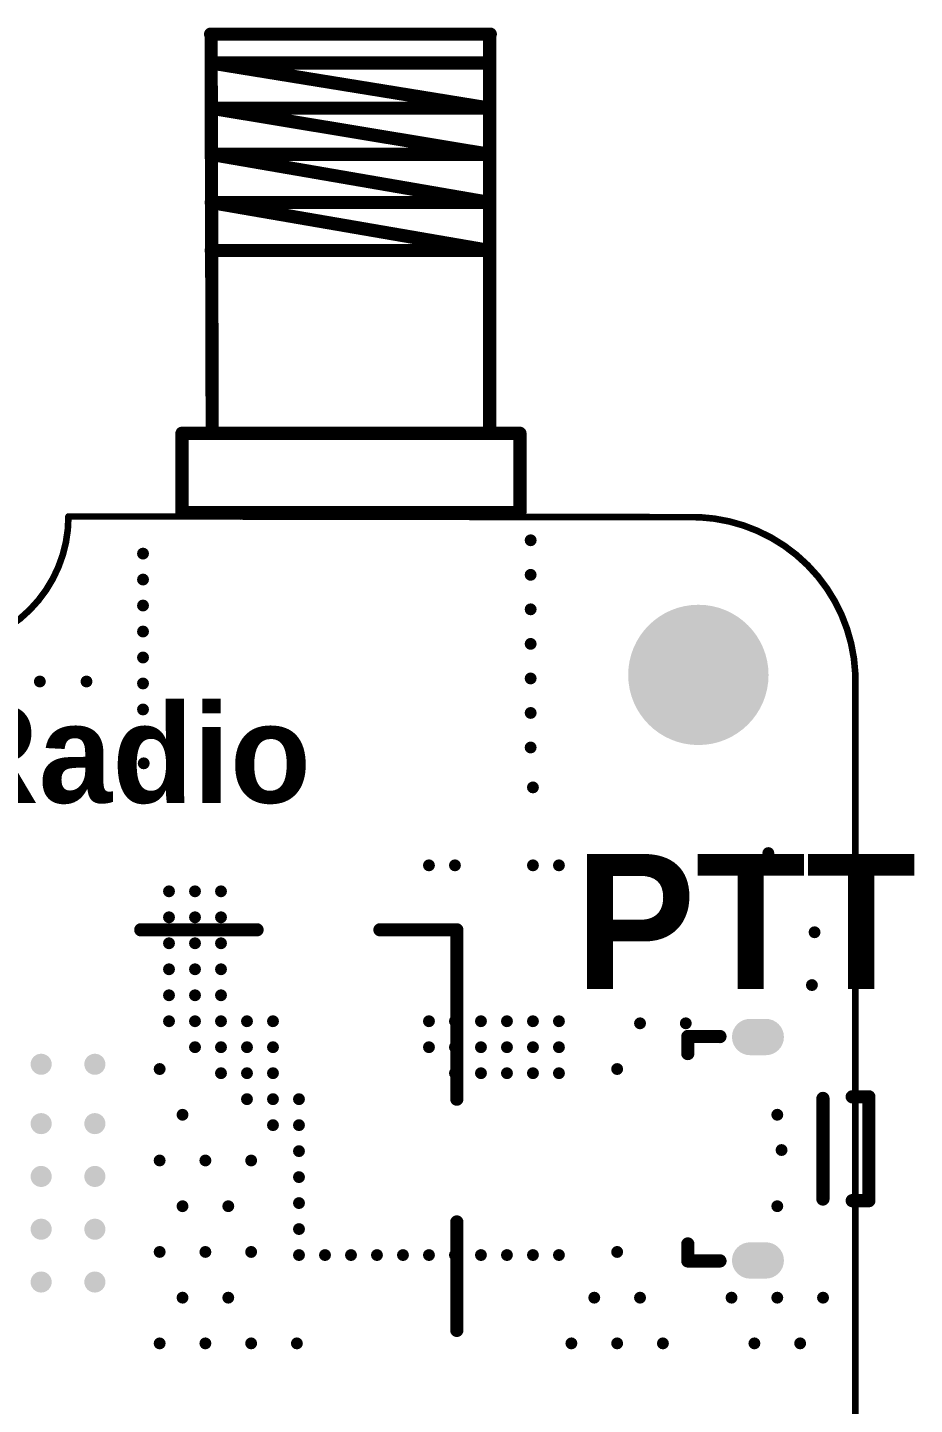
# Model space of a CAD drawing. Header units: millimetres. Extents: x -53 to 39, y 0 to 126.
# Drawn here: x 19.28 to 36.34, y 99.62 to 126.12 of the extents above; entities that cross this region are included whole.
import ezdxf

# ---------------------------------------------------------------- set-up
doc = ezdxf.new("R2010")
doc.units = ezdxf.units.MM
for name, color, linetype in [('KeepOutLayer', 6, 'Continuous'), ('MultiLayer', 9, 'Continuous'), ('PadHoleLayer', 156, 'Continuous'), ('TopOverlay', 2, 'Continuous'), ('ViaHoleLayer', 16, 'Continuous')]:
    doc.layers.add(name, color=color, linetype=linetype)
doc.styles.add('阿里巴巴普惠体 Heavy', font='', dxfattribs={"height": 0.2})
doc.styles.get('阿里巴巴普惠体 Heavy').set_extended_font_data('阿里巴巴普惠体 Heavy', bold=True)

# ---------------------------------------------------------------- blocks, each defined once
blk = doc.blocks.new('KEY_SMD_ST_1133_45')
at = {"layer": 'MultiLayer'}
h = blk.add_hatch(color=9, dxfattribs=at)
edge = h.paths.add_edge_path()
edge.add_arc((-2.15, 0.025), 0.35, 180, 360)
edge.add_line((-1.8, 0.025), (-1.8, 0.325))
edge.add_arc((-2.15, 0.325), 0.35, 0, 180)
edge.add_line((-2.5, 0.325), (-2.5, 0.025))
h = blk.add_hatch(color=9, dxfattribs=at)
edge = h.paths.add_edge_path()
edge.add_arc((2.15, 0.025), 0.35, 180, 360)
edge.add_line((2.5, 0.025), (2.5, 0.325))
edge.add_arc((2.15, 0.325), 0.35, 0, 180)
edge.add_line((1.8, 0.325), (1.8, 0.025))
at = {"layer": 'PadHoleLayer'}
h = blk.add_hatch(color=156, dxfattribs=at)
edge = h.paths.add_edge_path()
edge.add_arc((-2.15, 0.025), 0.25, 180, 360)
edge.add_line((-1.9, 0.025), (-1.9, 0.325))
edge.add_arc((-2.15, 0.325), 0.25, 0, 180)
edge.add_line((-2.4, 0.325), (-2.4, 0.025))
h = blk.add_hatch(color=156, dxfattribs=at)
edge = h.paths.add_edge_path()
edge.add_arc((2.15, 0.025), 0.25, 180, 360)
edge.add_line((2.4, 0.025), (2.4, 0.325))
edge.add_arc((2.15, 0.325), 0.25, 0, 180)
edge.add_line((1.9, 0.325), (1.9, 0.025))
at = {"layer": 'TopOverlay', "const_width": 0.254}
for points in [[(-2.159, 1.524), (-2.159, 0.906)], [(-2.159, 1.524), (-1.831, 1.524)], [(1.831, 1.524), (2.159, 1.524)], [(2.159, 1.524), (2.159, 0.906)], [(-0.969, -1.075), (0.969, -1.075)], [(-1, -1.638), (-1, -1.959)], [(1, -1.638), (1, -1.959)], [(-1, -1.959), (1, -1.959)]]:
    blk.add_lwpolyline(points, dxfattribs=at)
at = {"layer": 'TopOverlay', "const_width": 0.127}
for points in [[(-2.223, 1.524, 1), (-2.095, 1.524, 1)], [(-2.223, 1.524, 1), (-2.095, 1.524, 1)], [(-1.895, 1.524, 1), (-1.768, 1.524, 1)], [(1.768, 1.524, 1), (1.895, 1.524, 1)], [(2.095, 1.524, 1), (2.223, 1.524, 1)], [(2.095, 1.524, 1), (2.223, 1.524, 1)], [(-2.223, 0.906, 1), (-2.095, 0.906, 1)], [(2.095, 0.906, 1), (2.223, 0.906, 1)], [(-1.032, -1.075, 1), (-0.905, -1.075, 1)], [(0.905, -1.075, 1), (1.032, -1.075, 1)], [(-1.063, -1.638, 1), (-0.936, -1.638, 1)], [(0.936, -1.638, 1), (1.063, -1.638, 1)], [(-1.063, -1.959, 1), (-0.936, -1.959, 1)], [(-1.063, -1.959, 1), (-0.936, -1.959, 1)], [(0.936, -1.959, 1), (1.063, -1.959, 1)], [(0.936, -1.959, 1), (1.063, -1.959, 1)]]:
    blk.add_lwpolyline(points, format="xyb", close=True, dxfattribs=at)
blk = doc.blocks.new('SMA_SMD_BWSMA_KE_P001_119')
at = {"layer": 'TopOverlay', "const_width": 0.254}
for points in [[(2.694, 3.25), (4.218, 3.25)], [(2.694, 3.25), (2.694, -3.175)], [(4.218, 3.25), (4.218, -3.25)], [(11.345, 2.689), (4.218, 2.669)], [(8.66, 2.689), (7.735, -2.667)], [(7.735, 2.689), (7.735, -2.667)], [(9.586, 2.689), (8.66, -2.667)], [(8.66, 2.689), (8.66, -2.667)], [(10.475, 2.689), (9.586, -2.667)], [(9.586, 2.689), (9.586, -2.667)], [(11.345, 2.689), (10.475, -2.667)], [(10.475, 2.689), (10.475, -2.667)], [(11.345, 2.689), (11.889, 2.689)], [(11.345, 2.689), (11.345, -2.667)], [(11.9, 2.7), (11.889, 2.689)], [(11.9, 2.7), (11.9, -2.68)], [(4.218, -2.667), (11.345, -2.667)], [(11.345, -2.667), (11.9, -2.667)], [(2.694, -3.25), (4.218, -3.25)]]:
    blk.add_lwpolyline(points, dxfattribs=at)
at = {"layer": 'TopOverlay', "const_width": 0.127}
for points in [[(2.631, 3.25, 1), (2.758, 3.25, 1)], [(2.631, 3.25, 1), (2.758, 3.25, 1)], [(4.155, 3.25, 1), (4.282, 3.25, 1)], [(4.155, 3.25, 1), (4.282, 3.25, 1)], [(4.155, 2.669, 1), (4.282, 2.669, 1)], [(7.672, 2.689, 1), (7.799, 2.689, 1)], [(8.597, 2.689, 1), (8.724, 2.689, 1)], [(8.597, 2.689, 1), (8.724, 2.689, 1)], [(9.522, 2.689, 1), (9.649, 2.689, 1)], [(9.522, 2.689, 1), (9.649, 2.689, 1)], [(10.411, 2.689, 1), (10.538, 2.689, 1)], [(10.411, 2.689, 1), (10.538, 2.689, 1)], [(11.282, 2.689, 1), (11.409, 2.689, 1)], [(11.282, 2.689, 1), (11.409, 2.689, 1)], [(11.282, 2.689, 1), (11.409, 2.689, 1)], [(11.282, 2.689, 1), (11.409, 2.689, 1)], [(11.826, 2.689, 1), (11.953, 2.689, 1)], [(11.826, 2.689, 1), (11.953, 2.689, 1)], [(11.836, 2.7, 1), (11.963, 2.7, 1)], [(11.836, 2.7, 1), (11.963, 2.7, 1)], [(4.155, -2.667, 1), (4.282, -2.667, 1)], [(7.672, -2.667, 1), (7.799, -2.667, 1)], [(7.672, -2.667, 1), (7.799, -2.667, 1)], [(8.597, -2.667, 1), (8.724, -2.667, 1)], [(8.597, -2.667, 1), (8.724, -2.667, 1)], [(9.522, -2.667, 1), (9.649, -2.667, 1)], [(9.522, -2.667, 1), (9.649, -2.667, 1)], [(10.411, -2.667, 1), (10.538, -2.667, 1)], [(10.411, -2.667, 1), (10.538, -2.667, 1)], [(11.282, -2.667, 1), (11.409, -2.667, 1)], [(11.282, -2.667, 1), (11.409, -2.667, 1)], [(11.282, -2.667, 1), (11.409, -2.667, 1)], [(11.836, -2.667, 1), (11.963, -2.667, 1)], [(11.836, -2.68, 1), (11.963, -2.68, 1)], [(2.631, -3.175, 1), (2.758, -3.175, 1)], [(2.631, -3.25, 1), (2.758, -3.25, 1)], [(4.155, -3.25, 1), (4.282, -3.25, 1)], [(4.155, -3.25, 1), (4.282, -3.25, 1)]]:
    blk.add_lwpolyline(points, format="xyb", close=True, dxfattribs=at)
blk = doc.blocks.new('WIRELM_SMD_G_NICERF_SA868_2_124')
at = {"layer": 'PadHoleLayer'}
h = blk.add_hatch(color=156, dxfattribs=at)
edge = h.paths.add_edge_path()
edge.add_arc((17.956, -9.306), 0.0635, 0, 360)
at = {"layer": 'TopOverlay', "const_width": 0.254}
for points in [[(17.942, -3.328), (17.942, -5.565)], [(17.942, -7.928), (17.942, -9.407)], [(10.232, -9.407), (12.319, -9.407)], [(14.682, -9.407), (17.942, -9.407)]]:
    blk.add_lwpolyline(points, dxfattribs=at)
at = {"layer": 'TopOverlay', "const_width": 0.127}
for points in [[(17.878, -3.328, 1), (18.005, -3.328, 1)], [(17.878, -5.565, 1), (18.005, -5.565, 1)], [(17.878, -7.928, 1), (18.005, -7.928, 1)], [(10.168, -9.407, 1), (10.295, -9.407, 1)], [(12.256, -9.407, 1), (12.383, -9.407, 1)], [(14.618, -9.407, 1), (14.745, -9.407, 1)], [(17.878, -9.407, 1), (18.005, -9.407, 1)], [(17.878, -9.407, 1), (18.005, -9.407, 1)]]:
    blk.add_lwpolyline(points, format="xyb", close=True, dxfattribs=at)
blk = doc.blocks.new('MOUNTINGHOLE_2_126')
at = {"layer": 'MultiLayer'}
h = blk.add_hatch(color=9, dxfattribs=at)
edge = h.paths.add_edge_path()
edge.add_arc((0, 0), 1.35, 0, 360)
at = {"layer": 'PadHoleLayer'}
h = blk.add_hatch(color=156, dxfattribs=at)
edge = h.paths.add_edge_path()
edge.add_arc((0, 0), 1.35, 0, 360)

msp = doc.modelspace()

# ---------------------------------------------------------------- hatches: boundary and pattern name
at = {"layer": 'ViaHoleLayer'}
h = msp.add_hatch(color=16, dxfattribs=at)
edge = h.paths.add_edge_path()
edge.add_arc((28.956, 116.256), 0.115, 0, 360)
h = msp.add_hatch(color=16, dxfattribs=at)
edge = h.paths.add_edge_path()
edge.add_arc((21.5, 116), 0.115, 0, 360)
h = msp.add_hatch(color=16, dxfattribs=at)
edge = h.paths.add_edge_path()
edge.add_arc((21.5, 115.5), 0.115, 0, 360)
h = msp.add_hatch(color=16, dxfattribs=at)
edge = h.paths.add_edge_path()
edge.add_arc((28.956, 115.591), 0.115, 0, 360)
h = msp.add_hatch(color=16, dxfattribs=at)
edge = h.paths.add_edge_path()
edge.add_arc((21.5, 115), 0.115, 0, 360)
h = msp.add_hatch(color=16, dxfattribs=at)
edge = h.paths.add_edge_path()
edge.add_arc((28.956, 114.927), 0.115, 0, 360)
h = msp.add_hatch(color=16, dxfattribs=at)
edge = h.paths.add_edge_path()
edge.add_arc((21.5, 114.5), 0.115, 0, 360)
h = msp.add_hatch(color=16, dxfattribs=at)
edge = h.paths.add_edge_path()
edge.add_arc((28.956, 114.262), 0.115, 0, 360)
h = msp.add_hatch(color=16, dxfattribs=at)
edge = h.paths.add_edge_path()
edge.add_arc((21.5, 114), 0.115, 0, 360)
h = msp.add_hatch(color=16, dxfattribs=at)
edge = h.paths.add_edge_path()
edge.add_arc((28.956, 113.597), 0.115, 0, 360)
h = msp.add_hatch(color=16, dxfattribs=at)
edge = h.paths.add_edge_path()
edge.add_arc((19.516, 113.538), 0.115, 0, 360)
h = msp.add_hatch(color=16, dxfattribs=at)
edge = h.paths.add_edge_path()
edge.add_arc((20.413, 113.538), 0.115, 0, 360)
h = msp.add_hatch(color=16, dxfattribs=at)
edge = h.paths.add_edge_path()
edge.add_arc((21.5, 113.5), 0.115, 0, 360)
h = msp.add_hatch(color=16, dxfattribs=at)
edge = h.paths.add_edge_path()
edge.add_arc((21.5, 113), 0.115, 0, 360)
h = msp.add_hatch(color=16, dxfattribs=at)
edge = h.paths.add_edge_path()
edge.add_arc((28.956, 112.933), 0.115, 0, 360)
h = msp.add_hatch(color=16, dxfattribs=at)
edge = h.paths.add_edge_path()
edge.add_arc((28.956, 112.268), 0.115, 0, 360)
h = msp.add_hatch(color=16, dxfattribs=at)
edge = h.paths.add_edge_path()
edge.add_arc((21.514, 111.963), 0.115, 0, 360)
h = msp.add_hatch(color=16, dxfattribs=at)
edge = h.paths.add_edge_path()
edge.add_arc((29, 111.5), 0.115, 0, 360)
h = msp.add_hatch(color=16, dxfattribs=at)
edge = h.paths.add_edge_path()
edge.add_arc((33.528, 110.236), 0.115, 0, 360)
h = msp.add_hatch(color=16, dxfattribs=at)
edge = h.paths.add_edge_path()
edge.add_arc((27, 110), 0.115, 0, 360)
h = msp.add_hatch(color=16, dxfattribs=at)
edge = h.paths.add_edge_path()
edge.add_arc((27.5, 110), 0.115, 0, 360)
h = msp.add_hatch(color=16, dxfattribs=at)
edge = h.paths.add_edge_path()
edge.add_arc((29, 110), 0.115, 0, 360)
h = msp.add_hatch(color=16, dxfattribs=at)
edge = h.paths.add_edge_path()
edge.add_arc((29.5, 110), 0.115, 0, 360)
h = msp.add_hatch(color=16, dxfattribs=at)
edge = h.paths.add_edge_path()
edge.add_arc((34.509, 110.052), 0.115, 0, 360)
h = msp.add_hatch(color=16, dxfattribs=at)
edge = h.paths.add_edge_path()
edge.add_arc((22, 109.5), 0.115, 0, 360)
h = msp.add_hatch(color=16, dxfattribs=at)
edge = h.paths.add_edge_path()
edge.add_arc((22.5, 109.5), 0.115, 0, 360)
h = msp.add_hatch(color=16, dxfattribs=at)
edge = h.paths.add_edge_path()
edge.add_arc((23, 109.5), 0.115, 0, 360)
h = msp.add_hatch(color=16, dxfattribs=at)
edge = h.paths.add_edge_path()
edge.add_arc((22, 109), 0.115, 0, 360)
h = msp.add_hatch(color=16, dxfattribs=at)
edge = h.paths.add_edge_path()
edge.add_arc((22.5, 109), 0.115, 0, 360)
h = msp.add_hatch(color=16, dxfattribs=at)
edge = h.paths.add_edge_path()
edge.add_arc((23, 109), 0.115, 0, 360)
h = msp.add_hatch(color=16, dxfattribs=at)
edge = h.paths.add_edge_path()
edge.add_arc((34.417, 108.712), 0.115, 0, 360)
h = msp.add_hatch(color=16, dxfattribs=at)
edge = h.paths.add_edge_path()
edge.add_arc((22, 108.5), 0.115, 0, 360)
h = msp.add_hatch(color=16, dxfattribs=at)
edge = h.paths.add_edge_path()
edge.add_arc((22.5, 108.5), 0.115, 0, 360)
h = msp.add_hatch(color=16, dxfattribs=at)
edge = h.paths.add_edge_path()
edge.add_arc((23, 108.5), 0.115, 0, 360)
h = msp.add_hatch(color=16, dxfattribs=at)
edge = h.paths.add_edge_path()
edge.add_arc((22, 108), 0.115, 0, 360)
h = msp.add_hatch(color=16, dxfattribs=at)
edge = h.paths.add_edge_path()
edge.add_arc((22.5, 108), 0.115, 0, 360)
h = msp.add_hatch(color=16, dxfattribs=at)
edge = h.paths.add_edge_path()
edge.add_arc((23, 108), 0.115, 0, 360)
h = msp.add_hatch(color=16, dxfattribs=at)
edge = h.paths.add_edge_path()
edge.add_arc((22, 107.5), 0.115, 0, 360)
h = msp.add_hatch(color=16, dxfattribs=at)
edge = h.paths.add_edge_path()
edge.add_arc((22.5, 107.5), 0.115, 0, 360)
h = msp.add_hatch(color=16, dxfattribs=at)
edge = h.paths.add_edge_path()
edge.add_arc((23, 107.5), 0.115, 0, 360)
h = msp.add_hatch(color=16, dxfattribs=at)
edge = h.paths.add_edge_path()
edge.add_arc((34.366, 107.696), 0.115, 0, 360)
h = msp.add_hatch(color=16, dxfattribs=at)
edge = h.paths.add_edge_path()
edge.add_arc((22, 107), 0.115, 0, 360)
h = msp.add_hatch(color=16, dxfattribs=at)
edge = h.paths.add_edge_path()
edge.add_arc((22.5, 107), 0.115, 0, 360)
h = msp.add_hatch(color=16, dxfattribs=at)
edge = h.paths.add_edge_path()
edge.add_arc((23, 107), 0.115, 0, 360)
h = msp.add_hatch(color=16, dxfattribs=at)
edge = h.paths.add_edge_path()
edge.add_arc((23.5, 107), 0.115, 0, 360)
h = msp.add_hatch(color=16, dxfattribs=at)
edge = h.paths.add_edge_path()
edge.add_arc((24, 107), 0.115, 0, 360)
h = msp.add_hatch(color=16, dxfattribs=at)
edge = h.paths.add_edge_path()
edge.add_arc((27, 107), 0.115, 0, 360)
h = msp.add_hatch(color=16, dxfattribs=at)
edge = h.paths.add_edge_path()
edge.add_arc((27.5, 107), 0.115, 0, 360)
h = msp.add_hatch(color=16, dxfattribs=at)
edge = h.paths.add_edge_path()
edge.add_arc((28, 107), 0.115, 0, 360)
h = msp.add_hatch(color=16, dxfattribs=at)
edge = h.paths.add_edge_path()
edge.add_arc((28.5, 107), 0.115, 0, 360)
h = msp.add_hatch(color=16, dxfattribs=at)
edge = h.paths.add_edge_path()
edge.add_arc((29, 107), 0.115, 0, 360)
h = msp.add_hatch(color=16, dxfattribs=at)
edge = h.paths.add_edge_path()
edge.add_arc((29.5, 107), 0.115, 0, 360)
h = msp.add_hatch(color=16, dxfattribs=at)
edge = h.paths.add_edge_path()
edge.add_arc((31.06, 106.96), 0.115, 0, 360)
h = msp.add_hatch(color=16, dxfattribs=at)
edge = h.paths.add_edge_path()
edge.add_arc((31.94, 106.96), 0.115, 0, 360)
h = msp.add_hatch(color=16, dxfattribs=at)
edge = h.paths.add_edge_path()
edge.add_arc((22.5, 106.5), 0.115, 0, 360)
h = msp.add_hatch(color=16, dxfattribs=at)
edge = h.paths.add_edge_path()
edge.add_arc((23, 106.5), 0.115, 0, 360)
h = msp.add_hatch(color=16, dxfattribs=at)
edge = h.paths.add_edge_path()
edge.add_arc((23.5, 106.5), 0.115, 0, 360)
h = msp.add_hatch(color=16, dxfattribs=at)
edge = h.paths.add_edge_path()
edge.add_arc((24, 106.5), 0.115, 0, 360)
h = msp.add_hatch(color=16, dxfattribs=at)
edge = h.paths.add_edge_path()
edge.add_arc((27, 106.5), 0.115, 0, 360)
h = msp.add_hatch(color=16, dxfattribs=at)
edge = h.paths.add_edge_path()
edge.add_arc((27.5, 106.5), 0.115, 0, 360)
h = msp.add_hatch(color=16, dxfattribs=at)
edge = h.paths.add_edge_path()
edge.add_arc((28, 106.5), 0.115, 0, 360)
h = msp.add_hatch(color=16, dxfattribs=at)
edge = h.paths.add_edge_path()
edge.add_arc((28.5, 106.5), 0.115, 0, 360)
h = msp.add_hatch(color=16, dxfattribs=at)
edge = h.paths.add_edge_path()
edge.add_arc((29, 106.5), 0.115, 0, 360)
h = msp.add_hatch(color=16, dxfattribs=at)
edge = h.paths.add_edge_path()
edge.add_arc((29.5, 106.5), 0.115, 0, 360)
h = msp.add_hatch(color=16, dxfattribs=at)
edge = h.paths.add_edge_path()
edge.add_arc((19.541, 106.172), 0.203, 0, 360)
h = msp.add_hatch(color=16, dxfattribs=at)
edge = h.paths.add_edge_path()
edge.add_arc((20.574, 106.172), 0.203, 0, 360)
h = msp.add_hatch(color=16, dxfattribs=at)
edge = h.paths.add_edge_path()
edge.add_arc((21.82, 106.08), 0.115, 0, 360)
h = msp.add_hatch(color=16, dxfattribs=at)
edge = h.paths.add_edge_path()
edge.add_arc((23, 106), 0.115, 0, 360)
h = msp.add_hatch(color=16, dxfattribs=at)
edge = h.paths.add_edge_path()
edge.add_arc((23.5, 106), 0.115, 0, 360)
h = msp.add_hatch(color=16, dxfattribs=at)
edge = h.paths.add_edge_path()
edge.add_arc((24, 106), 0.115, 0, 360)
h = msp.add_hatch(color=16, dxfattribs=at)
edge = h.paths.add_edge_path()
edge.add_arc((27.5, 106), 0.115, 0, 360)
h = msp.add_hatch(color=16, dxfattribs=at)
edge = h.paths.add_edge_path()
edge.add_arc((28, 106), 0.115, 0, 360)
h = msp.add_hatch(color=16, dxfattribs=at)
edge = h.paths.add_edge_path()
edge.add_arc((28.5, 106), 0.115, 0, 360)
h = msp.add_hatch(color=16, dxfattribs=at)
edge = h.paths.add_edge_path()
edge.add_arc((29, 106), 0.115, 0, 360)
h = msp.add_hatch(color=16, dxfattribs=at)
edge = h.paths.add_edge_path()
edge.add_arc((29.5, 106), 0.115, 0, 360)
h = msp.add_hatch(color=16, dxfattribs=at)
edge = h.paths.add_edge_path()
edge.add_arc((30.62, 106.08), 0.115, 0, 360)
h = msp.add_hatch(color=16, dxfattribs=at)
edge = h.paths.add_edge_path()
edge.add_arc((23.5, 105.5), 0.115, 0, 360)
h = msp.add_hatch(color=16, dxfattribs=at)
edge = h.paths.add_edge_path()
edge.add_arc((24, 105.5), 0.115, 0, 360)
h = msp.add_hatch(color=16, dxfattribs=at)
edge = h.paths.add_edge_path()
edge.add_arc((24.5, 105.5), 0.115, 0, 360)
h = msp.add_hatch(color=16, dxfattribs=at)
edge = h.paths.add_edge_path()
edge.add_arc((19.541, 105.029), 0.203, 0, 360)
h = msp.add_hatch(color=16, dxfattribs=at)
edge = h.paths.add_edge_path()
edge.add_arc((20.574, 105.029), 0.203, 0, 360)
h = msp.add_hatch(color=16, dxfattribs=at)
edge = h.paths.add_edge_path()
edge.add_arc((22.26, 105.2), 0.115, 0, 360)
h = msp.add_hatch(color=16, dxfattribs=at)
edge = h.paths.add_edge_path()
edge.add_arc((33.7, 105.2), 0.115, 0, 360)
h = msp.add_hatch(color=16, dxfattribs=at)
edge = h.paths.add_edge_path()
edge.add_arc((34.58, 105.2), 0.115, 0, 360)
h = msp.add_hatch(color=16, dxfattribs=at)
edge = h.paths.add_edge_path()
edge.add_arc((24, 105), 0.115, 0, 360)
h = msp.add_hatch(color=16, dxfattribs=at)
edge = h.paths.add_edge_path()
edge.add_arc((24.5, 105), 0.115, 0, 360)
h = msp.add_hatch(color=16, dxfattribs=at)
edge = h.paths.add_edge_path()
edge.add_arc((21.82, 104.32), 0.115, 0, 360)
h = msp.add_hatch(color=16, dxfattribs=at)
edge = h.paths.add_edge_path()
edge.add_arc((22.7, 104.32), 0.115, 0, 360)
h = msp.add_hatch(color=16, dxfattribs=at)
edge = h.paths.add_edge_path()
edge.add_arc((23.58, 104.32), 0.115, 0, 360)
h = msp.add_hatch(color=16, dxfattribs=at)
edge = h.paths.add_edge_path()
edge.add_arc((24.5, 104.5), 0.115, 0, 360)
h = msp.add_hatch(color=16, dxfattribs=at)
edge = h.paths.add_edge_path()
edge.add_arc((33.782, 104.521), 0.115, 0, 360)
h = msp.add_hatch(color=16, dxfattribs=at)
edge = h.paths.add_edge_path()
edge.add_arc((19.541, 104.013), 0.203, 0, 360)
h = msp.add_hatch(color=16, dxfattribs=at)
edge = h.paths.add_edge_path()
edge.add_arc((20.574, 104.013), 0.203, 0, 360)
h = msp.add_hatch(color=16, dxfattribs=at)
edge = h.paths.add_edge_path()
edge.add_arc((24.5, 104), 0.115, 0, 360)
h = msp.add_hatch(color=16, dxfattribs=at)
edge = h.paths.add_edge_path()
edge.add_arc((24.5, 103.5), 0.115, 0, 360)
h = msp.add_hatch(color=16, dxfattribs=at)
edge = h.paths.add_edge_path()
edge.add_arc((22.26, 103.44), 0.115, 0, 360)
h = msp.add_hatch(color=16, dxfattribs=at)
edge = h.paths.add_edge_path()
edge.add_arc((23.14, 103.44), 0.115, 0, 360)
h = msp.add_hatch(color=16, dxfattribs=at)
edge = h.paths.add_edge_path()
edge.add_arc((33.7, 103.44), 0.115, 0, 360)
h = msp.add_hatch(color=16, dxfattribs=at)
edge = h.paths.add_edge_path()
edge.add_arc((19.541, 102.997), 0.203, 0, 360)
h = msp.add_hatch(color=16, dxfattribs=at)
edge = h.paths.add_edge_path()
edge.add_arc((20.574, 102.997), 0.203, 0, 360)
h = msp.add_hatch(color=16, dxfattribs=at)
edge = h.paths.add_edge_path()
edge.add_arc((24.5, 103), 0.115, 0, 360)
h = msp.add_hatch(color=16, dxfattribs=at)
edge = h.paths.add_edge_path()
edge.add_arc((21.82, 102.56), 0.115, 0, 360)
h = msp.add_hatch(color=16, dxfattribs=at)
edge = h.paths.add_edge_path()
edge.add_arc((22.7, 102.56), 0.115, 0, 360)
h = msp.add_hatch(color=16, dxfattribs=at)
edge = h.paths.add_edge_path()
edge.add_arc((23.58, 102.56), 0.115, 0, 360)
h = msp.add_hatch(color=16, dxfattribs=at)
edge = h.paths.add_edge_path()
edge.add_arc((24.5, 102.5), 0.115, 0, 360)
h = msp.add_hatch(color=16, dxfattribs=at)
edge = h.paths.add_edge_path()
edge.add_arc((25, 102.5), 0.115, 0, 360)
h = msp.add_hatch(color=16, dxfattribs=at)
edge = h.paths.add_edge_path()
edge.add_arc((25.5, 102.5), 0.115, 0, 360)
h = msp.add_hatch(color=16, dxfattribs=at)
edge = h.paths.add_edge_path()
edge.add_arc((26, 102.5), 0.115, 0, 360)
h = msp.add_hatch(color=16, dxfattribs=at)
edge = h.paths.add_edge_path()
edge.add_arc((26.5, 102.5), 0.115, 0, 360)
h = msp.add_hatch(color=16, dxfattribs=at)
edge = h.paths.add_edge_path()
edge.add_arc((27, 102.5), 0.115, 0, 360)
h = msp.add_hatch(color=16, dxfattribs=at)
edge = h.paths.add_edge_path()
edge.add_arc((27.5, 102.5), 0.115, 0, 360)
h = msp.add_hatch(color=16, dxfattribs=at)
edge = h.paths.add_edge_path()
edge.add_arc((28, 102.5), 0.115, 0, 360)
h = msp.add_hatch(color=16, dxfattribs=at)
edge = h.paths.add_edge_path()
edge.add_arc((28.5, 102.5), 0.115, 0, 360)
h = msp.add_hatch(color=16, dxfattribs=at)
edge = h.paths.add_edge_path()
edge.add_arc((29, 102.5), 0.115, 0, 360)
h = msp.add_hatch(color=16, dxfattribs=at)
edge = h.paths.add_edge_path()
edge.add_arc((29.5, 102.5), 0.115, 0, 360)
h = msp.add_hatch(color=16, dxfattribs=at)
edge = h.paths.add_edge_path()
edge.add_arc((30.62, 102.56), 0.115, 0, 360)
h = msp.add_hatch(color=16, dxfattribs=at)
edge = h.paths.add_edge_path()
edge.add_arc((19.541, 101.981), 0.203, 0, 360)
h = msp.add_hatch(color=16, dxfattribs=at)
edge = h.paths.add_edge_path()
edge.add_arc((20.574, 101.981), 0.203, 0, 360)
h = msp.add_hatch(color=16, dxfattribs=at)
edge = h.paths.add_edge_path()
edge.add_arc((22.26, 101.68), 0.115, 0, 360)
h = msp.add_hatch(color=16, dxfattribs=at)
edge = h.paths.add_edge_path()
edge.add_arc((23.14, 101.68), 0.115, 0, 360)
h = msp.add_hatch(color=16, dxfattribs=at)
edge = h.paths.add_edge_path()
edge.add_arc((30.18, 101.68), 0.115, 0, 360)
h = msp.add_hatch(color=16, dxfattribs=at)
edge = h.paths.add_edge_path()
edge.add_arc((31.06, 101.68), 0.115, 0, 360)
h = msp.add_hatch(color=16, dxfattribs=at)
edge = h.paths.add_edge_path()
edge.add_arc((32.82, 101.68), 0.115, 0, 360)
h = msp.add_hatch(color=16, dxfattribs=at)
edge = h.paths.add_edge_path()
edge.add_arc((33.7, 101.68), 0.115, 0, 360)
h = msp.add_hatch(color=16, dxfattribs=at)
edge = h.paths.add_edge_path()
edge.add_arc((34.58, 101.68), 0.115, 0, 360)
h = msp.add_hatch(color=16, dxfattribs=at)
edge = h.paths.add_edge_path()
edge.add_arc((21.82, 100.8), 0.115, 0, 360)
h = msp.add_hatch(color=16, dxfattribs=at)
edge = h.paths.add_edge_path()
edge.add_arc((22.7, 100.8), 0.115, 0, 360)
h = msp.add_hatch(color=16, dxfattribs=at)
edge = h.paths.add_edge_path()
edge.add_arc((23.58, 100.8), 0.115, 0, 360)
h = msp.add_hatch(color=16, dxfattribs=at)
edge = h.paths.add_edge_path()
edge.add_arc((24.46, 100.8), 0.115, 0, 360)
h = msp.add_hatch(color=16, dxfattribs=at)
edge = h.paths.add_edge_path()
edge.add_arc((29.74, 100.8), 0.115, 0, 360)
h = msp.add_hatch(color=16, dxfattribs=at)
edge = h.paths.add_edge_path()
edge.add_arc((30.62, 100.8), 0.115, 0, 360)
h = msp.add_hatch(color=16, dxfattribs=at)
edge = h.paths.add_edge_path()
edge.add_arc((31.5, 100.8), 0.115, 0, 360)
h = msp.add_hatch(color=16, dxfattribs=at)
edge = h.paths.add_edge_path()
edge.add_arc((33.26, 100.8), 0.115, 0, 360)
h = msp.add_hatch(color=16, dxfattribs=at)
edge = h.paths.add_edge_path()
edge.add_arc((34.14, 100.8), 0.115, 0, 360)

# ---------------------------------------------------------------- linework, layer by layer
at = {"layer": 'KeepOutLayer', "const_width": 0.127}
for points in [[(20.066, 116.713, -1), (14.986, 116.713)], [(32.2, 116.7, -0.414214), (35.2, 113.4)]]:
    msp.add_lwpolyline(points, format="xyb", dxfattribs=at)
for points in [[(20.066, 116.713), (23.368, 116.713)], [(23.368, 116.713), (32.2, 116.7)], [(35.2, 3), (35.2, 113.4)]]:
    msp.add_lwpolyline(points, dxfattribs=at)
at = {"layer": 'KeepOutLayer', "const_width": 0.0635}
for points in [[(20.034, 116.713, 1), (20.098, 116.713, 1)], [(20.034, 116.713, 1), (20.098, 116.713, 1)], [(23.336, 116.713, 1), (23.4, 116.713, 1)], [(23.336, 116.713, 1), (23.4, 116.713, 1)], [(32.168, 116.7, 1), (32.232, 116.7, 1)], [(32.168, 116.7, 1), (32.232, 116.7, 1)], [(35.168, 113.4, 1), (35.232, 113.4, 1)], [(35.168, 113.4, 1), (35.232, 113.4, 1)]]:
    msp.add_lwpolyline(points, format="xyb", close=True, dxfattribs=at)

# ---------------------------------------------------------------- block references
for name, p, rotation in [('SMA_SMD_BWSMA_KE_P001_119', (25.5, 114.097), 90), ('MOUNTINGHOLE_2_126', (32.182, 113.665), 180), ('WIRELM_SMD_G_NICERF_SA868_2_124', (18.129, 90.818), 90), ('KEY_SMD_ST_1133_45', (33.503, 104.546), 90)]:
    msp.add_blockref(name, p, dxfattribs=dict(rotation=rotation))

# ---------------------------------------------------------------- texts
at = {"layer": 'TopOverlay', "style": '阿里巴巴普惠体 Heavy'}
for s, height, p in [('Radio', 1.905, (17.653, 111.202)), ('PTT', 2.6, (29.809, 107.62))]:
    msp.add_text(s, height=height, rotation=360, dxfattribs=at).set_placement(p)

doc.saveas('drawing.dxf')
